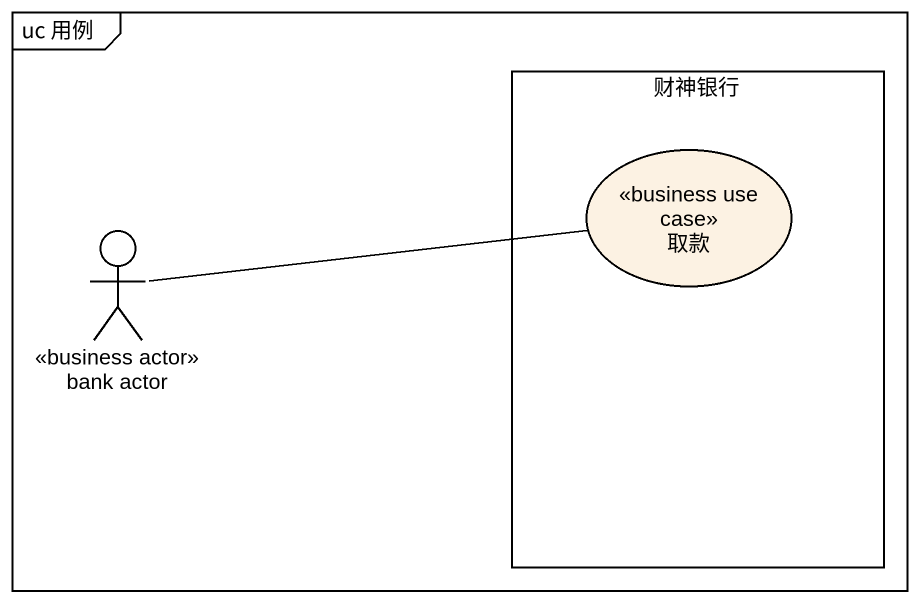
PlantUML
@startuml
mainframe uc 用例
rectangle 财神银行 {
  usecase 取款 <<business use case>>
}
actor "bank actor" as bank_actor <<business actor>>
bank_actor -right- 取款
@enduml
